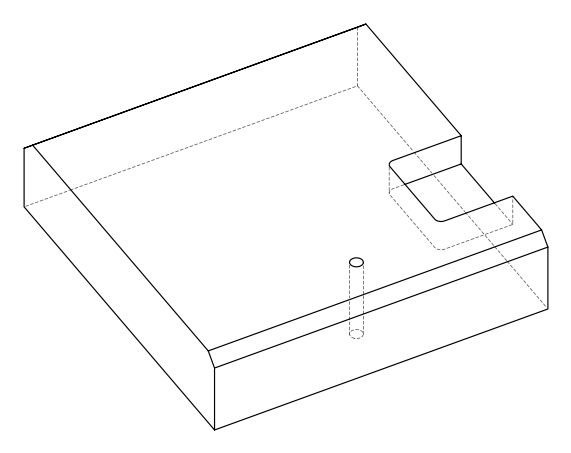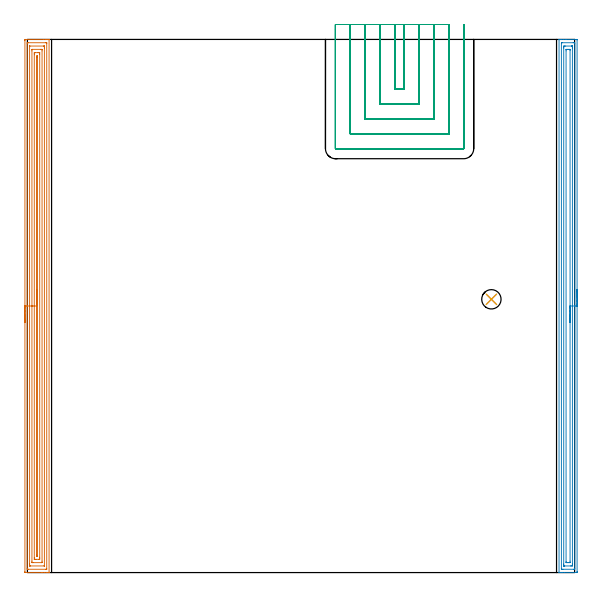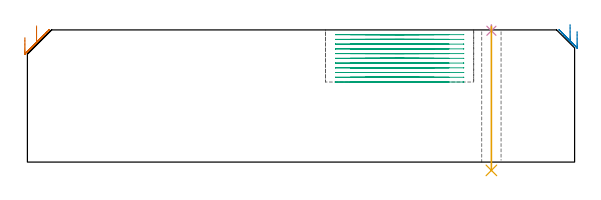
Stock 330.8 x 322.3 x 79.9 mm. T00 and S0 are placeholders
(PLAN: 5 operations, 3 tool changes, 51.8 min)
(1 AREA_MILL | FG_CHAMFER_SURFACE | UGT0205_001 | 15.67 min | 34352 mm3)
(2 AREA_MILL_1 | FG_CHAMFER_SURFACE_1 | UGT0205_001 | 10.57 min | 19145 mm3)
(3 MILL_SLOT | SLOT_PARTIAL_RECTANGULAR | NXT0201_011 | Follow Part, ap 3, ae 75% | 25.16 min | 203014 mm3)
(4 SPOT_DRILL | STEP1HOLE | NXT0321_9005460120000 | 0.03 min | 9 mm3)
(5 DRILL_THROUGH_HOLE_INTO_CENTER | STEP1HOLE | UGT0301_227 | 0.35 min | 8581 mm3)
(TOOL UGT0205_001 | Chamfer Mill 20 x 3 x 45 deg. | D20 FL50 Z2)
(TOOL NXT0201_011 | ENDMILL 12mm [2P460-1200-NA 1630] | D12 FL38 Z6)
(TOOL NXT0321_9005460120000 | NC Spot Drill, 142deg, 12mm, Carbide, Uncoated | D12 PA142 FL30 Z2)
(TOOL UGT0301_227 | Twist Drill 11.7 mm | D11.7 PA118 FL90 Z2)
(OP 1 AREA_MILL)
G17 G21 G94 G90
T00 M6
G54
G17 G0 G90 X-1.5 Y151.15 S1061 M3
G43 Z89.9 H0
Z75.3
G94 G1 Y151.188 Z74.428 F250.
Y151.302 Z73.564
Y151.491 Z72.712
Y151.753 Z71.88
Y152.087 Z71.074
Y152.49 Z70.3
Y152.958 Z69.564
Y153.49 Z68.872
Y154.079 Z68.229
Y154.722 Z67.64
Y155.414 Z67.109
Y156.15 Z66.64
Y156.924 Z66.237
Y157.73 Z65.903
Y158.562 Z65.641
Y159.414 Z65.452
Y160.278 Z65.338
Y161.15 Z65.3
Y321.669
X-1.497 Y321.959 Z65.302
X-1.492 Y322.29 Z65.306
X-1.157 Y322.3 Z65.641
X9.816 Z76.611
X11.235 Z78.031
X11.601 Z78.397
X12.334 Z79.134
X12.602 Z79.402
X13.037 Y322.293 Z79.829
X13.097 Y322.29 Z79.888
X13.1 Y322.116 Z79.9
Y0.183
X13.097 Y0.009 Z79.888
X13.076 Y0.005 Z79.867
X13.035 Y0.003 Z79.827
X12.602 Y0. Z79.402
X12.334 Z79.134
X11.601 Z78.397
X10.343 Z77.14
X8.924 Z75.719
X-1.157 Z65.64
X-1.492 Y0.01 Z65.306
X-1.499 Y0.343 Z65.299
Y0.354
X-1.5 Y161.15 Z65.3
X-0.086 Z66.714
X-0.085 Y319.965 Z66.715
X-0.084 Y320.05 Z66.716
X-0.079 Y320.218 Z66.721
X-0.073 Y320.291 Z66.727
X-0.053 Y320.294 Z66.747
X-0.001 Y320.297 Z66.799
X0.473 Y320.3 Z67.273
X11.183 Z77.983
X11.601 Y320.297 Z78.401
X11.66 Y320.294 Z78.46
X11.673 Y320.291 Z78.473
X11.679 Y320.246 Z78.479
X11.683 Y320.134 Z78.483
X11.685 Y319.965 Z78.485
X11.686 Y319.881 Z78.486
Y2.335
X11.684 Y2.25 Z78.484
X11.679 Y2.082 Z78.479
X11.673 Y2.009 Z78.473
X11.653 Y2.006 Z78.453
X11.601 Y2.003 Z78.401
X11.127 Y2. Z77.927
X0.417 Z67.217
X-0.001 Y2.003 Z66.799
X-0.06 Y2.006 Z66.74
X-0.073 Y2.009 Z66.727
X-0.079 Y2.054 Z66.721
X-0.083 Y2.165 Z66.717
X-0.085 Y2.335 Z66.715
X-0.086 Y2.419 Z66.714
Y161.15
X1.328 Z68.128
X1.329 Y318.092 Z68.129
Y318.206
X1.332 Y318.262 Z68.132
X1.335 Y318.283 Z68.135
X1.37 Y318.29 Z68.17
X1.578 Y318.299 Z68.378
X9.816 Y318.3 Z76.616
X10.024 Y318.299 Z76.824
X10.162 Y318.295 Z76.962
X10.265 Y318.29 Z77.065
X10.267 Y318.244 Z77.067
X10.27 Y318.092 Z77.07
X10.271 Y317.636 Z77.071
X10.272 Y317.198 Z77.072
X10.271 Y4.208 Z77.071
Y4.094
X10.268 Y4.038 Z77.068
X10.266 Y4.017 Z77.066
X10.23 Y4.01 Z77.03
X10.022 Y4.001 Z76.822
X1.784 Y4. Z68.584
X1.576 Y4.001 Z68.376
X1.438 Y4.005 Z68.238
X1.335 Y4.01 Z68.135
X1.332 Y4.056 Z68.132
X1.33 Y4.208 Z68.13
X1.329 Y4.664 Z68.129
X1.328 Y5.102 Z68.128
Y161.15
X2.743 Z69.543
Y315.409
X2.747 Y316.232 Z69.547
X2.749 Y316.283 Z69.549
X2.792 Y316.29 Z69.592
X2.902 Y316.295 Z69.702
X3.124 Y316.299 Z69.924
X8.031 Y316.3 Z74.831
X8.477 Y316.299 Z75.277
X8.698 Y316.295 Z75.498
X8.808 Y316.29 Z75.608
X8.851 Y316.284 Z75.651
X8.857 Y315.409 Z75.657
Y6.891
X8.853 Y6.067 Z75.653
X8.851 Y6.017 Z75.651
X8.808 Y6.01 Z75.608
X8.698 Y6.005 Z75.498
X8.476 Y6.001 Z75.276
X3.569 Y6. Z70.369
X3.123 Y6.001 Z69.923
X2.902 Y6.005 Z69.702
X2.792 Y6.01 Z69.592
X2.749 Y6.016 Z69.549
X2.743 Y6.891 Z69.543
Y161.15
X4.157 Z70.957
Y313.032
X4.158 Y313.621 Z70.958
X4.16 Y313.923 Z70.96
X4.164 Y314.23 Z70.964
X4.171 Y314.291 Z70.971
X4.207 Y314.294 Z71.007
X4.292 Y314.297 Z71.092
X4.461 Y314.299 Z71.261
X4.676 Y314.3 Z71.476
X6.461 Z73.261
X7.139 Y314.298 Z73.939
X7.357 Y314.296 Z74.157
X7.427 Y314.29 Z74.227
X7.436 Y314.27 Z74.236
X7.439 Y314.215 Z74.239
X7.442 Y313.621 Z74.242
X7.443 Y313.316 Z74.243
Y9.268
X7.442 Y8.679 Z74.242
X7.44 Y8.377 Z74.24
X7.436 Y8.07 Z74.236
X7.429 Y8.009 Z74.229
X7.393 Y8.007 Z74.193
X7.308 Y8.003 Z74.108
X7.139 Y8.001 Z73.939
X6.924 Y8. Z73.724
X5.139 Z71.939
X4.461 Y8.002 Z71.261
X4.243 Y8.004 Z71.043
X4.173 Y8.01 Z70.973
X4.164 Y8.03 Z70.964
X4.161 Y8.085 Z70.961
X4.158 Y8.679 Z70.958
X4.157 Y8.984 Z70.957
Y161.15
X5.571 Z72.371
X5.572 Y311.614 Z72.372
X5.573 Y311.832 Z72.373
X5.578 Y312.281 Z72.378
X5.787 Y312.293 Z72.587
X5.981 Y312.29 Z72.781
X6.022 Y312.285 Z72.822
X6.024 Y312.213 Z72.824
X6.027 Y312.052 Z72.827
X6.029 Y311.832 Z72.829
Y311.615
Y10.332
X6.027 Y10.062 Z72.827
X6.025 Y10.029 Z72.825
X6.023 Y10.018 Z72.823
X6.012 Y10.01 Z72.812
X5.905 Y10.004 Z72.705
X5.818 Y10.002 Z72.618
X5.619 Y10.01 Z72.419
X5.578 Y10.015 Z72.378
X5.576 Y10.087 Z72.376
X5.573 Y10.248 Z72.373
X5.572 Y10.468 Z72.372
X5.571 Y10.926 Z72.371
Y161.15
Y162.022 Z72.409
Y162.886 Z72.523
Y163.738 Z72.712
Y164.57 Z72.974
Y165.376 Z73.308
Y166.15 Z73.711
Y166.886 Z74.18
Y167.578 Z74.711
Y168.221 Z75.3
Y168.81 Z75.943
Y169.342 Z76.635
Y169.81 Z77.371
Y170.213 Z78.145
Y170.547 Z78.951
Y170.809 Z79.783
Y170.998 Z80.635
Y171.112 Z81.5
Y171.15 Z82.371
G0 Z89.9
M5
M2
(OP 2 AREA_MILL_1)
G17 G21 G94 G90
T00 M6
G54
G17 G0 G90 X332.3 Y171.15 S1061 M3
G43 Z89.9 H0
Z79.
G94 G1 Y171.112 Z78.128 F250.
Y170.998 Z77.264
Y170.809 Z76.412
Y170.547 Z75.58
Y170.213 Z74.774
Y169.81 Z74.
Y169.342 Z73.264
Y168.81 Z72.572
Y168.221 Z71.929
Y167.578 Z71.34
Y166.886 Z70.808
Y166.15 Z70.34
Y165.376 Z69.937
Y164.57 Z69.603
Y163.738 Z69.341
Y162.886 Z69.152
Y162.022 Z69.038
Y161.15 Z69.
Y0.631
X332.297 Y0.296 Z69.002
X332.292 Y0.01 Z69.006
X332.002 Y0. Z69.295
X324.627 Z76.668
X323.214 Z78.083
X322.849 Z78.446
X321.859 Z79.44
X321.445 Y0.006 Z79.846
X321.403 Y0.01 Z79.888
X321.4 Y0.184 Z79.9
Y322.116
X321.403 Y322.29 Z79.888
X321.446 Y322.294 Z79.846
X321.86 Y322.3 Z79.44
X322.118 Z79.181
X322.849 Z78.446
X324.103 Z77.194
X325.516 Z75.779
X331.74 Z69.557
X332.004 Y322.298 Z69.293
X332.292 Y322.29 Z69.006
X332.299 Y322.001 Z68.999
X332.3 Y161.15 Z69.
X330.886 Z70.414
X330.885 Y2.419 Z70.415
X330.884 Y2.386 Z70.416
X330.851 Y2.01 Z70.449
X330.378 Y2.001 Z70.922
X323.738 Y2. Z77.562
X323.264 Y2.001 Z78.036
X322.849 Y2.01 Z78.451
X322.816 Y2.419 Z78.484
X322.815 Y2.453 Z78.485
Y319.881
X322.816 Y319.914 Z78.484
X322.849 Y320.29 Z78.451
X323.322 Y320.299 Z77.978
X329.962 Y320.3 Z71.338
X330.436 Y320.299 Z70.864
X330.851 Y320.29 Z70.449
X330.884 Y319.881 Z70.416
X330.885 Y319.847 Z70.415
X330.886 Y161.15 Z70.414
X329.472 Z71.828
X329.471 Y5.102 Z71.829
X329.47 Y4.702 Z71.83
X329.467 Y4.208 Z71.833
X329.464 Y4.017 Z71.836
X329.274 Y4.005 Z72.026
X329.073 Y4.002 Z72.227
X328.39 Y4. Z72.91
X324.834 Z76.467
X324.627 Y4.001 Z76.673
X324.421 Y4.003 Z76.879
X324.283 Y4.007 Z77.017
X324.238 Y4.01 Z77.062
X324.235 Y4.028 Z77.065
X324.232 Y4.074 Z77.068
X324.23 Y4.208 Z77.07
X324.229 Y4.609 Z77.071
X324.228 Y5.102 Z77.072
X324.229 Y317.198 Z77.071
X324.23 Y317.598 Z77.07
X324.233 Y318.092 Z77.067
X324.235 Y318.283 Z77.065
X324.426 Y318.295 Z76.874
X324.627 Y318.298 Z76.673
X325.31 Y318.3 Z75.99
X328.866 Z72.434
X329.073 Y318.299 Z72.227
X329.279 Y318.297 Z72.021
X329.417 Y318.293 Z71.883
X329.462 Y318.29 Z71.838
X329.465 Y318.272 Z71.835
X329.468 Y318.226 Z71.832
X329.47 Y318.092 Z71.83
X329.471 Y317.692 Z71.829
X329.472 Y317.198 Z71.828
Y161.15
X328.057 Z73.243
Y6.891
X328.053 Y6.128 Z73.247
X328.051 Y6.023 Z73.249
X327.958 Y6.01 Z73.342
X327.737 Y6.005 Z73.563
X327.295 Y6. Z74.005
X326.405 Z74.895
X325.961 Y6.005 Z75.339
X325.742 Y6.01 Z75.558
X325.649 Y6.02 Z75.651
X325.648 Y6.093 Z75.652
X325.643 Y6.763 Z75.657
Y315.41
X325.647 Y316.172 Z75.653
X325.649 Y316.277 Z75.651
X325.742 Y316.29 Z75.558
X325.963 Y316.295 Z75.337
X326.405 Y316.3 Z74.895
X327.295 Z74.005
X327.739 Y316.295 Z73.561
X327.958 Y316.29 Z73.342
X328.051 Y316.28 Z73.249
X328.052 Y316.207 Z73.248
X328.057 Y315.537 Z73.243
Y161.15
Y160.278 Z73.281
Y159.414 Z73.395
Y158.562 Z73.583
Y157.73 Z73.846
Y156.924 Z74.18
Y156.15 Z74.582
Y155.414 Z75.051
Y154.722 Z75.582
Y154.079 Z76.172
Y153.49 Z76.815
Y152.958 Z77.507
Y152.49 Z78.243
Y152.087 Z79.017
Y151.753 Z79.822
Y151.491 Z80.655
Y151.302 Z81.506
Y151.188 Z82.371
Y151.15 Z83.243
G0 Z89.9
M5
M2
(OP 3 MILL_SLOT)
G17 G21 G94 G90
T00 M6
G54
G17 G0 G90 X222.2 Y331.3 S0 M3
G43 Z89.9 H1
Z77.036
G94 G1 Y328.3 F250.
Y292.2 F500.
X227.8
Y328.3
Y331.3 F250.
X213.2
Y328.3
Y283.2 F500.
X236.8
Y328.3
Y331.3 F250.
X204.2
Y328.3
Y274.2 F500.
X245.8
Y328.3
Y331.3 F250.
X195.2
Y328.3
Y265.2 F500.
X254.8
Y328.3
Y331.3 F250.
X186.2
Y328.3
Y256.3 F500.
X186.205 Y256.245
X186.245 Y256.205
X186.3 Y256.2
X263.7
X263.755 Y256.205
X263.795 Y256.245
X263.8 Y256.3
Y328.3
Y331.3 F250.
G0 X222.2 Z74.173
G1 Y328.3
Y292.2 F500.
X227.8
Y328.3
Y331.3 F250.
X213.2
Y328.3
Y283.2 F500.
X236.8
Y328.3
Y331.3 F250.
X204.2
Y328.3
Y274.2 F500.
X245.8
Y328.3
Y331.3 F250.
X195.2
Y328.3
Y265.2 F500.
X254.8
Y328.3
Y331.3 F250.
X186.2
Y328.3
Y256.3 F500.
X186.205 Y256.245
X186.245 Y256.205
X186.3 Y256.2
X263.7
X263.755 Y256.205
X263.795 Y256.245
X263.8 Y256.3
Y328.3
Y331.3 F250.
G0 X222.2 Z71.309
G1 Y328.3
Y292.2 F500.
X227.8
Y328.3
Y331.3 F250.
X213.2
Y328.3
Y283.2 F500.
X236.8
Y328.3
Y331.3 F250.
X204.2
Y328.3
Y274.2 F500.
X245.8
Y328.3
Y331.3 F250.
X195.2
Y328.3
Y265.2 F500.
X254.8
Y328.3
Y331.3 F250.
X186.2
Y328.3
Y256.3 F500.
X186.205 Y256.245
X186.245 Y256.205
X186.3 Y256.2
X263.7
X263.755 Y256.205
X263.795 Y256.245
X263.8 Y256.3
Y328.3
Y331.3 F250.
G0 X222.2 Z68.445
G1 Y328.3
Y292.2 F500.
X227.8
Y328.3
Y331.3 F250.
X213.2
Y328.3
Y283.2 F500.
X236.8
Y328.3
Y331.3 F250.
X204.2
Y328.3
Y274.2 F500.
X245.8
Y328.3
Y331.3 F250.
X195.2
Y328.3
Y265.2 F500.
X254.8
Y328.3
Y331.3 F250.
X186.2
Y328.3
Y256.3 F500.
X186.205 Y256.245
X186.245 Y256.205
X186.3 Y256.2
X263.7
X263.755 Y256.205
X263.795 Y256.245
X263.8 Y256.3
Y328.3
Y331.3 F250.
G0 X222.2 Z65.582
G1 Y328.3
Y292.2 F500.
X227.8
Y328.3
Y331.3 F250.
X213.2
Y328.3
Y283.2 F500.
X236.8
Y328.3
Y331.3 F250.
X204.2
Y328.3
Y274.2 F500.
X245.8
Y328.3
Y331.3 F250.
X195.2
Y328.3
Y265.2 F500.
X254.8
Y328.3
Y331.3 F250.
X186.2
Y328.3
Y256.3 F500.
X186.205 Y256.245
X186.245 Y256.205
X186.3 Y256.2
X263.7
X263.755 Y256.205
X263.795 Y256.245
X263.8 Y256.3
Y328.3
Y331.3 F250.
G0 X222.2 Z62.718
G1 Y328.3
Y292.2 F500.
X227.8
Y328.3
Y331.3 F250.
X213.2
Y328.3
Y283.2 F500.
X236.8
Y328.3
Y331.3 F250.
X204.2
Y328.3
Y274.2 F500.
X245.8
Y328.3
Y331.3 F250.
X195.2
Y328.3
Y265.2 F500.
X254.8
Y328.3
Y331.3 F250.
X186.2
Y328.3
Y256.3 F500.
X186.205 Y256.245
X186.245 Y256.205
X186.3 Y256.2
X263.7
X263.755 Y256.205
X263.795 Y256.245
X263.8 Y256.3
Y328.3
Y331.3 F250.
G0 X222.2 Z59.855
G1 Y328.3
Y292.2 F500.
X227.8
Y328.3
Y331.3 F250.
X213.2
Y328.3
Y283.2 F500.
X236.8
Y328.3
Y331.3 F250.
X204.2
Y328.3
Y274.2 F500.
X245.8
Y328.3
Y331.3 F250.
X195.2
Y328.3
Y265.2 F500.
X254.8
Y328.3
Y331.3 F250.
X186.2
Y328.3
Y256.3 F500.
X186.205 Y256.245
X186.245 Y256.205
X186.3 Y256.2
X263.7
X263.755 Y256.205
X263.795 Y256.245
X263.8 Y256.3
Y328.3
Y331.3 F250.
G0 X222.2 Z56.991
G1 Y328.3
Y292.2 F500.
X227.8
Y328.3
Y331.3 F250.
X213.2
Y328.3
Y283.2 F500.
X236.8
Y328.3
Y331.3 F250.
X204.2
Y328.3
Y274.2 F500.
X245.8
Y328.3
Y331.3 F250.
X195.2
Y328.3
Y265.2 F500.
X254.8
Y328.3
Y331.3 F250.
X186.2
Y328.3
Y256.3 F500.
X186.205 Y256.245
X186.245 Y256.205
X186.3 Y256.2
X263.7
X263.755 Y256.205
X263.795 Y256.245
X263.8 Y256.3
Y328.3
Y331.3 F250.
G0 X222.2 Z54.127
G1 Y328.3
Y292.2 F500.
X227.8
Y328.3
Y331.3 F250.
X213.2
Y328.3
Y283.2 F500.
X236.8
Y328.3
Y331.3 F250.
X204.2
Y328.3
Y274.2 F500.
X245.8
Y328.3
Y331.3 F250.
X195.2
Y328.3
Y265.2 F500.
X254.8
Y328.3
Y331.3 F250.
X186.2
Y328.3
Y256.3 F500.
X186.205 Y256.245
X186.245 Y256.205
X186.3 Y256.2
X263.7
X263.755 Y256.205
X263.795 Y256.245
X263.8 Y256.3
Y328.3
Y331.3 F250.
G0 X222.2 Z51.264
G1 Y328.3
Y292.2 F500.
X227.8
Y328.3
Y331.3 F250.
X213.2
Y328.3
Y283.2 F500.
X236.8
Y328.3
Y331.3 F250.
X204.2
Y328.3
Y274.2 F500.
X245.8
Y328.3
Y331.3 F250.
X195.2
Y328.3
Y265.2 F500.
X254.8
Y328.3
Y331.3 F250.
X186.2
Y328.3
Y256.3 F500.
X186.205 Y256.245
X186.245 Y256.205
X186.3 Y256.2
X263.7
X263.755 Y256.205
X263.795 Y256.245
X263.8 Y256.3
Y328.3
Y331.3 F250.
G0 X222.2 Z48.4
G1 Y328.3
Y292.2 F500.
X227.8
Y328.3
Y331.3 F250.
X213.2
Y328.3
Y283.2 F500.
X236.8
Y328.3
Y331.3 F250.
X204.2
Y328.3
Y274.2 F500.
X245.8
Y328.3
Y331.3 F250.
X195.2
Y328.3
Y265.2 F500.
X254.8
Y328.3
Y331.3 F250.
X186.2
Y328.3
Y256.3 F500.
X186.205 Y256.245
X186.245 Y256.205
X186.3 Y256.2
X263.7
X263.755 Y256.205
X263.795 Y256.245
X263.8 Y256.3
Y328.3
Y331.3 F250.
G0 Z89.9
M5
M2
(OP 4 SPOT_DRILL)
G17 G21 G94 G90
T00 M6
G54
G17 G0 G90 X280.5 Y165.2 S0 M3
G43 Z89.9 H0
G94 G81 G98 Z79.396 F250. R82.9
G80
M5
M2
(OP 5 DRILL_THROUGH_HOLE_INTO_CENTER)
G17 G21 G94 G90
T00 M6
G54
G17 G0 G90 X280.5 Y165.2 S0 M3
G43 Z89.9 H0
G94 G73 G98 Z-5.015 F250. Q10.614 R81.9
G80
M5
M2
